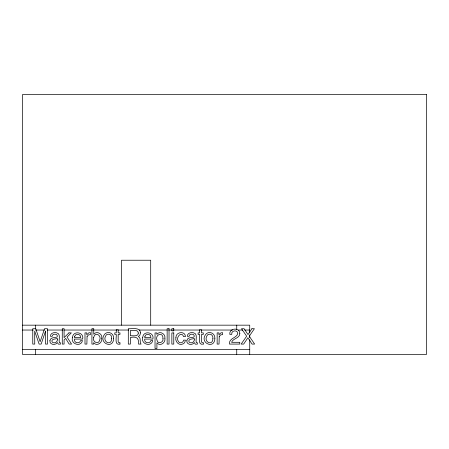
<?xml version="1.0" encoding="UTF-8"?>
<svg xmlns="http://www.w3.org/2000/svg" width="449" height="449" viewBox="0 0 449 449"><rect width="100%" height="100%" fill="white"/><g stroke="black" fill="none" stroke-linecap="round" stroke-linejoin="round"><path stroke-width="0.67" d="M22.45 325.166L249.728 325.166L249.728 332.821M22.45 330.037L33.187 330.037M35.437 330.037L44.558 330.037M47.364 330.037L62.793 330.037M63.837 330.037L116.802 330.037M117.851 330.037L128.723 330.037M139.246 330.037L167.303 330.037M168.358 330.037L172.214 330.037M173.269 330.037L200.265 330.037M201.326 330.037L232.531 330.037M238.436 330.037L242.724 330.037M244.649 330.037L249.728 330.037M22.45 349.513L249.728 349.513M249.728 334.909L249.728 337.693M249.728 339.775L249.728 354.39M236.741 325.166L236.741 329.341M236.741 349.513L236.741 354.39M150.701 325.166L150.701 260.229L121.477 260.229L121.477 325.166M35.437 325.166L35.437 328.646M35.437 349.513L35.437 354.39M45.551 331.121L45.506 344.08L47.487 344.08L47.487 328.719L44.535 328.719L40.152 341.706L35.74 328.719L32.76 328.719L32.76 344.08L34.747 344.08L34.691 331.121L39.108 344.08L41.168 344.08L45.551 331.121M162.976 338.411C164.104 342.565 157.498 344.765 156.942 340.073C154.826 334.286 163.262 331.609 162.976 338.411M93.712 337.345C91.764 341.689 98.651 345.27 99.672 340.151C101.934 335.156 94.818 331.407 93.712 337.345M101.788 338.265C102.669 342.716 96.591 346.92 93.661 342.649L93.661 344.08L91.927 344.08L91.927 328.662L93.757 328.662L93.757 334.241C96.614 330.436 102.675 333.82 101.788 338.265M113.659 338.243C113.58 349.962 97.702 342.856 104.656 334.23A4.625 4.625 0 0 1 107.356 332.658C110.729 331.817 114.035 334.814 113.659 338.243M175.941 337.395C174.723 341.599 179.072 346.185 183.198 343.827A3.845 3.845 0 0 0 184.893 342.043L185.437 340.118L183.607 340.118C183.388 341.801 181.823 343.171 180.094 342.722A2.307 2.307 0 0 1 178.567 341.644C175.093 337.839 181.519 330.503 183.607 336.643L185.437 336.643C185.364 330.649 175.755 331.766 175.941 337.395M214.863 338.243C214.779 349.962 198.901 342.856 205.855 334.23A4.625 4.625 0 0 1 208.561 332.658C211.928 331.817 215.239 334.814 214.863 338.243M72.491 337.407C70.229 344.018 81.005 347.56 82.47 340.566L80.618 340.566C79.709 344.293 73.653 343.053 74.416 339.079L82.627 339.079C84.423 331.963 72.934 330.262 72.491 337.407M142.731 337.407C140.47 344.018 151.251 347.56 152.711 340.566L150.864 340.566C149.949 344.293 143.893 343.053 144.662 339.079L152.868 339.079C154.669 331.963 143.175 330.262 142.731 337.407M164.895 338.232C165.883 342.649 160.024 346.897 156.92 342.823L156.92 348.547L155.034 348.547L155.034 332.934L156.864 332.934L156.864 334.415C159.591 330.408 165.726 333.798 164.895 338.232M138.365 333.057C138.404 337.036 132.702 335.476 130.384 335.757L130.384 330.503C132.696 330.862 138.264 329.089 138.365 333.057M49.94 340.404C49.064 344.72 55.395 345.758 57.444 342.598L58.336 344.147L60.475 344.13L60.475 342.744L59.352 342.626C58.46 339.629 61.187 333.719 56.585 332.793C54.082 332.108 50.243 333.107 50.456 336.301L52.213 336.301C52.258 334.039 55.148 333.798 56.714 334.628L57.399 336.026L56.95 337.115C54.615 337.738 50.569 337.272 49.94 340.404M186.863 340.404C185.987 344.72 192.312 345.758 194.361 342.598L195.259 344.147L197.392 344.13L197.392 342.744L196.269 342.626C195.377 339.629 198.104 333.719 193.508 332.793C190.999 332.108 187.166 333.107 187.373 336.301L189.13 336.301C189.181 334.039 192.065 333.798 193.637 334.628L194.322 336.026L193.867 337.115C191.532 337.738 187.491 337.272 186.863 340.404M239.828 333.54C239.805 338.428 232.952 338.232 231.572 342.301L239.755 342.301L239.755 344.08L229.473 344.08C228.681 338.114 236.567 338.232 237.746 333.624C237.818 329.37 230.881 330.301 231.751 334.415L229.837 334.415C228.788 327.893 239.94 327.125 239.828 333.54M111.694 338.299C111.868 346.78 101.592 341.807 105.942 335.515A2.559 2.559 0 0 1 107.648 334.281C110.095 333.579 112.009 335.975 111.694 338.299M212.893 338.299C213.067 346.78 202.796 341.807 207.141 335.515A2.559 2.559 0 0 1 208.847 334.281C211.299 333.579 213.208 335.975 212.893 338.299M140.475 332.861L139.908 335.117L138.309 336.531C141.227 337.592 139.6 341.223 140.655 343.395L141.065 344.08L138.511 344.08C139.19 338.075 136.445 336.138 130.384 337.491L130.384 344.08L128.302 344.08L128.302 328.719C131.933 329.066 140.256 326.855 140.475 332.861M57.349 339.899C57.5 342.458 53.437 343.979 51.994 341.829C51.135 338.501 55.541 339.377 57.349 338.383L57.349 339.899M194.265 339.899C194.417 342.458 190.354 343.979 188.917 341.829C188.052 338.501 192.458 339.377 194.265 338.383L194.265 339.899M87.067 336.514L86.876 344.08L84.99 344.08L84.99 332.877L86.78 332.877L86.78 334.814L88.779 332.832L90.44 332.681L90.44 334.668L88.565 334.842L87.067 336.514M219.224 336.514L219.033 344.08L217.153 344.08L217.153 332.877L218.938 332.877L218.938 334.814L220.942 332.832L222.603 332.681L222.603 334.668L220.723 334.842L219.224 336.514M74.73 336.267L74.467 337.586L80.691 337.586C81.061 334.107 75.808 332.995 74.73 336.267M144.971 336.267L144.713 337.586L150.937 337.586C151.302 334.107 146.054 332.995 144.971 336.267M251.917 328.719L248.028 334.595L244.104 328.719L241.5 328.719L246.658 336.206L241.152 344.08L243.667 344.08L247.921 337.766L252.063 344.08L254.645 344.08L249.24 336.206L254.398 328.719L251.917 328.719M68.916 332.877L64.084 337.637L64.084 328.719L62.276 328.719L62.276 344.08L64.084 344.08L64.084 339.876L65.661 338.434L69.157 344.08L71.559 344.08L67.03 337.076L71.324 332.877L68.916 332.877M119.967 344.08C114.254 345.736 116.56 337.266 116.274 334.415L114.759 334.415L114.759 332.877L116.274 332.877L116.274 329.751L118.177 329.751L118.177 332.877L119.967 332.877L119.967 334.415L118.177 334.415L118.177 341.728L118.575 342.514L119.967 342.598L119.967 344.08M203.302 344.08C197.588 345.736 199.895 337.266 199.614 334.415L198.093 334.415L198.093 332.877L199.614 332.877L199.614 329.751L201.517 329.751L201.517 332.877L203.302 332.877L203.302 334.415L201.517 334.415L201.517 341.728L201.91 342.514L203.302 342.598L203.302 344.08M426.55 94.61L22.45 94.61L22.45 354.39L426.55 354.39L426.55 94.61M169.032 328.719L167.146 328.719L167.146 344.08L169.032 344.08L169.032 328.719M173.769 328.719L171.855 328.719L171.855 330.851L173.769 330.851L173.769 328.719M173.769 332.934L171.855 332.934L171.855 344.08L173.769 344.08L173.769 332.934"/></g></svg>
